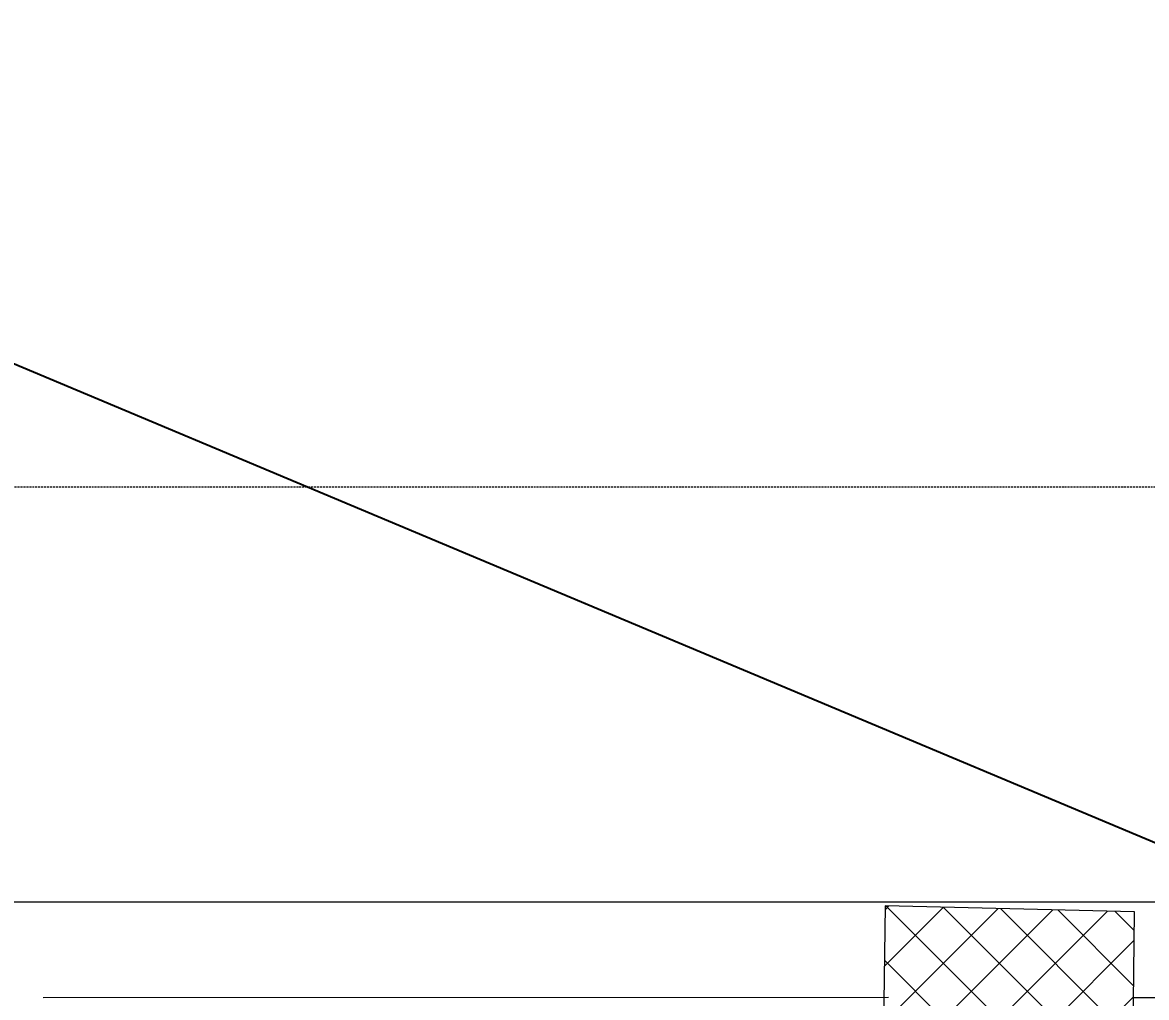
# Model space of a CAD drawing. Extents: x -560814 to 57327, y -29287 to 19916.
# Drawn here: x 3300 to 6007, y 8610 to 10959 of the extents above; entities that cross this region are included whole.
import ezdxf
from ezdxf import colors
from ezdxf.entities.mleader import LeaderData, LeaderLine
from ezdxf.math import Vec2, Vec3

# ---------------------------------------------------------------- set-up
doc = ezdxf.new("R2010")
doc.units = 0
doc.header["$LTSCALE"] = 0.25
doc.linetypes.add('01-First Floor$0$HIDDEN', pattern=[9.525, 6.35, -3.175])
doc.linetypes.add('DASHDOT', pattern=[25.4, 12.7, -6.35, 0, -6.35])
for name, color, linetype, lineweight in [('01-First Floor$0$C-HYDR-CTCH', 251, 'Continuous', 5), ('01-First Floor$0$Hatch', 252, 'Continuous', 5), ('01-First Floor$0$Proj', 251, 'Continuous', 5), ('01-First Floor$0$Walls', 251, 'Continuous', 5), ('E-LITE-CLNG-CNDT', 6, 'DASHDOT', 35), ('E-POWR-TEXT', 6, 'Continuous', 25)]:
    doc.layers.add(name, color=color, linetype=linetype, lineweight=lineweight)
doc.styles.add('DC_Elc_Romans', font='elc_romans.shx', dxfattribs={"width": 0.7})

# ---------------------------------------------------------------- blocks, each defined once
blk = doc.blocks.new('01-First Floor')
at = {"layer": '01-First Floor$0$Hatch'}
h = blk.add_hatch(dxfattribs=at)
h.set_pattern_fill('ANSI37', color=256, scale=30)
h.set_pattern_definition([(45, (-1823.345, -13062.25), (-67.35192, 67.35192), []), (135, (-1823.345, -13062.25), (-67.35192, -67.35192), [])])
h.paths.add_polyline_path([(49129.3, 8855.6), (48525.4, 8847.5), (48529.3, 8559.1), (49133.2, 8567.2)])
h.paths.add_polyline_path([(41968.6, 8847.9), (41385, 8842.5), (41365.1, 8551.1), (41948.6, 8556.5)])
h.paths.add_polyline_path([(27591.6, 8840.5), (26992.5, 8836.4), (26986.8, 8543.4), (27585.9, 8547.5)])
h.paths.add_polyline_path([(34776.8, 8842.7), (34175.6, 8835.2), (34167.4, 8549.5), (34768.6, 8557)])
h.paths.add_polyline_path([(20372.4, 8849.8), (19765.9, 8827.9), (19780.4, 8535.4), (20386.9, 8557.2)])
h.paths.add_polyline_path([(13635.8, 8839.4), (12413.8, 8863.3), (12407.4, 8567.2), (13629.3, 8543.3)])
h.paths.add_polyline_path([(13649.8, 1639.3), (12434.8, 1623.6), (12421.4, 1331.2), (13636.4, 1346.9)])
h.paths.add_polyline_path([(13623.8, -5553.9), (12420.7, -5569.8), (12415, -5862.9), (13618.1, -5846.9)])
h.paths.add_polyline_path([(13642.3, -12752.6), (12445.6, -12764), (12448.4, -13058.5), (13645.1, -13047)])
h.paths.add_polyline_path([(6007.3, -12750.5), (5403.7, -12754.2), (5414.4, -13039.6), (6017.9, -13035.9)])
h.paths.add_polyline_path([(5991.8, -5552.5), (5395, -5550.9), (5394.9, -5852.1), (5991.7, -5853.6)])
h.paths.add_polyline_path([(6001.7, 1637.1), (5382.4, 1638.3), (5371.8, 1335.4), (5991.1, 1334.1)])
h.paths.add_polyline_path([(5978.4, 8816.5), (5377.7, 8830.9), (5374.1, 8541.3), (5974.8, 8526.8)])
h.paths.add_polyline_path([(-1220.7, 8814.6), (-1823.3, 8837.3), (-1821.5, 8549), (-1218.8, 8526.3)])
h.paths.add_polyline_path([(-1213, -5563.7), (-1815, -5570.7), (-1811.6, -5862.3), (-1209.6, -5855.3)])
h.paths.add_polyline_path([(-1195.5, -12758.3), (-1793.9, -12759.3), (-1789, -13060), (-1190.6, -13059)])
h.paths.add_polyline_path([(20391.2, -12745), (19785.5, -12758), (19791.3, -13059.2), (20396.9, -13046.2)])
h.paths.add_polyline_path([(20384.7, -5552.6), (19790.3, -5570.1), (19792.4, -5866.7), (20386.8, -5849.1)])
h.paths.add_polyline_path([(20376, 1655.5), (19777, 1647.8), (19781.1, 1347.6), (20380, 1355.3)])
h.paths.add_polyline_path([(27576.3, 1640.2), (26974.4, 1644.9), (26978.6, 1352.8), (27580.6, 1348.1)])
h.paths.add_polyline_path([(27580.1, -5542.5), (26976.2, -5560), (26989.7, -5860.1), (27589.8, -5839.1)])
h.paths.add_polyline_path([(27596.2, -12758.5), (26992.3, -12751.9), (26990, -13037.6), (27593.8, -13044.2)])
h.paths.add_polyline_path([(34794.7, -12748), (34197.4, -12762.6), (34206.4, -13062.3), (34803.7, -13047.7)])
h.paths.add_polyline_path([(34787.4, -5559.7), (34186.1, -5557.7), (34187.2, -5855), (34788.5, -5856.9)])
h.paths.add_polyline_path([(34750.9, 1644.2), (34170.1, 1648.9), (34189.8, 1359), (34770.6, 1354.3)])
h.paths.add_polyline_path([(41954.3, 1643.4), (41356.7, 1657.2), (41358.7, 1365.3), (41956.3, 1351.5)])
h.paths.add_polyline_path([(41955.3, -5555.1), (41386.9, -5562.7), (41388.7, -5856.9), (41957.1, -5849.3)])
h.paths.add_polyline_path([(41992.3, -12752.3), (41387.1, -12754.9), (41388.4, -13059.5), (41993.7, -13056.8)])
h.paths.add_polyline_path([(49166.6, -12752.8), (48578.6, -12736.7), (48565.4, -13043.9), (49153.3, -13060)])
h.paths.add_polyline_path([(49150.8, -5553.4), (48547.6, -5552.3), (48545.6, -5848.8), (49148.8, -5849.9)])
at = {"layer": '01-First Floor$0$C-HYDR-CTCH', "elevation": 0, "flags": 128}
blk.add_lwpolyline([(5974.8, 8526.8), (5978.4, 8816.5), (5377.7, 8830.9), (5374.1, 8541.3), (5974.8, 8526.8)], dxfattribs=at)
at = {"layer": '01-First Floor$0$Proj', "linetype": '01-First Floor$0$HIDDEN', "ltscale": 3}
blk.add_lwpolyline([(48606, 9840), (-2814, 9840), (-2814, -14060), (48606, -14060)], dxfattribs=at)
blk.add_lwpolyline([(48606, 9840), (-2814, 9840), (-2814, -14060), (48606, -14060)], dxfattribs=at)
at = {"layer": '01-First Floor$0$Walls'}
for p, q in [((6036.2, 8840), (-1414, 8840)), ((5386, 8610), (3350.4, 8609.1, 0)), ((5975.8, 8610), (6036.2, 8610))]:
    blk.add_line(p, q, dxfattribs=at)

msp = doc.modelspace()

# ---------------------------------------------------------------- block references
at = {"layer": 'E-LITE-CLNG-CNDT'}
msp.add_blockref('01-First Floor', (0, 0), dxfattribs=at)

# ---------------------------------------------------------------- leaders
at = {"layer": 'E-POWR-TEXT'}
ml = msp.add_multileader_mtext('Standard', dxfattribs=at)
ml.set_content('TELECOM CABINET 24U \\PTC-OPD.FF AT HIGH\\P(DATA RACK DIM: (600x550mm)\\PINCLUDING RACK MOUNTED SMALL UP (2KVA)', color=256, style='DC_Elc_Romans')
ml.set_leader_properties(color=45)
ml.build(insert=Vec2(0, 0))
ml.multileader.update_dxf_attribs({"dogleg_length": 2, "arrow_head_size": 200, "scale": 100})
ctx = ml.context
ctx.base_point, ctx.scale, ctx.char_height, ctx.arrow_head_size, ctx.landing_gap_size, ctx.plane_origin = Vec3(-4159, 10823.1), 100, 200, 200, 200, Vec3(6516.1, 12119.6)
ctx.text_align_type = 2
notes = []
notes.append((ctx, [(1, (1, 1, 0), (1645.1, 10823.1), (-1, 0), 490.8, [(2, [(7557.6, 8340)], 0, [])])]))
ctx.mtext.insert, ctx.mtext.width, ctx.mtext.alignment, ctx.mtext.flow_direction = Vec3(954.4, 10956.4), 5586.09, 3, 5
for ctx, leaders in notes:
    for number, flags, end, landing, length, lines in leaders:
        leader = LeaderData()
        leader.index, (leader.has_last_leader_line, leader.has_dogleg_vector, leader.attachment_direction) = number, flags
        leader.last_leader_point, leader.dogleg_vector, leader.dogleg_length = Vec3(end), Vec3(landing), length
        for number, points, colour, breaks in lines:
            line = LeaderLine()
            line.index, line.vertices, line.color, line.breaks = number, Vec3.list(points), colors.encode_raw_color(colour), breaks
            leader.lines.append(line)
        ctx.leaders.append(leader)

doc.saveas('drawing.dxf')
